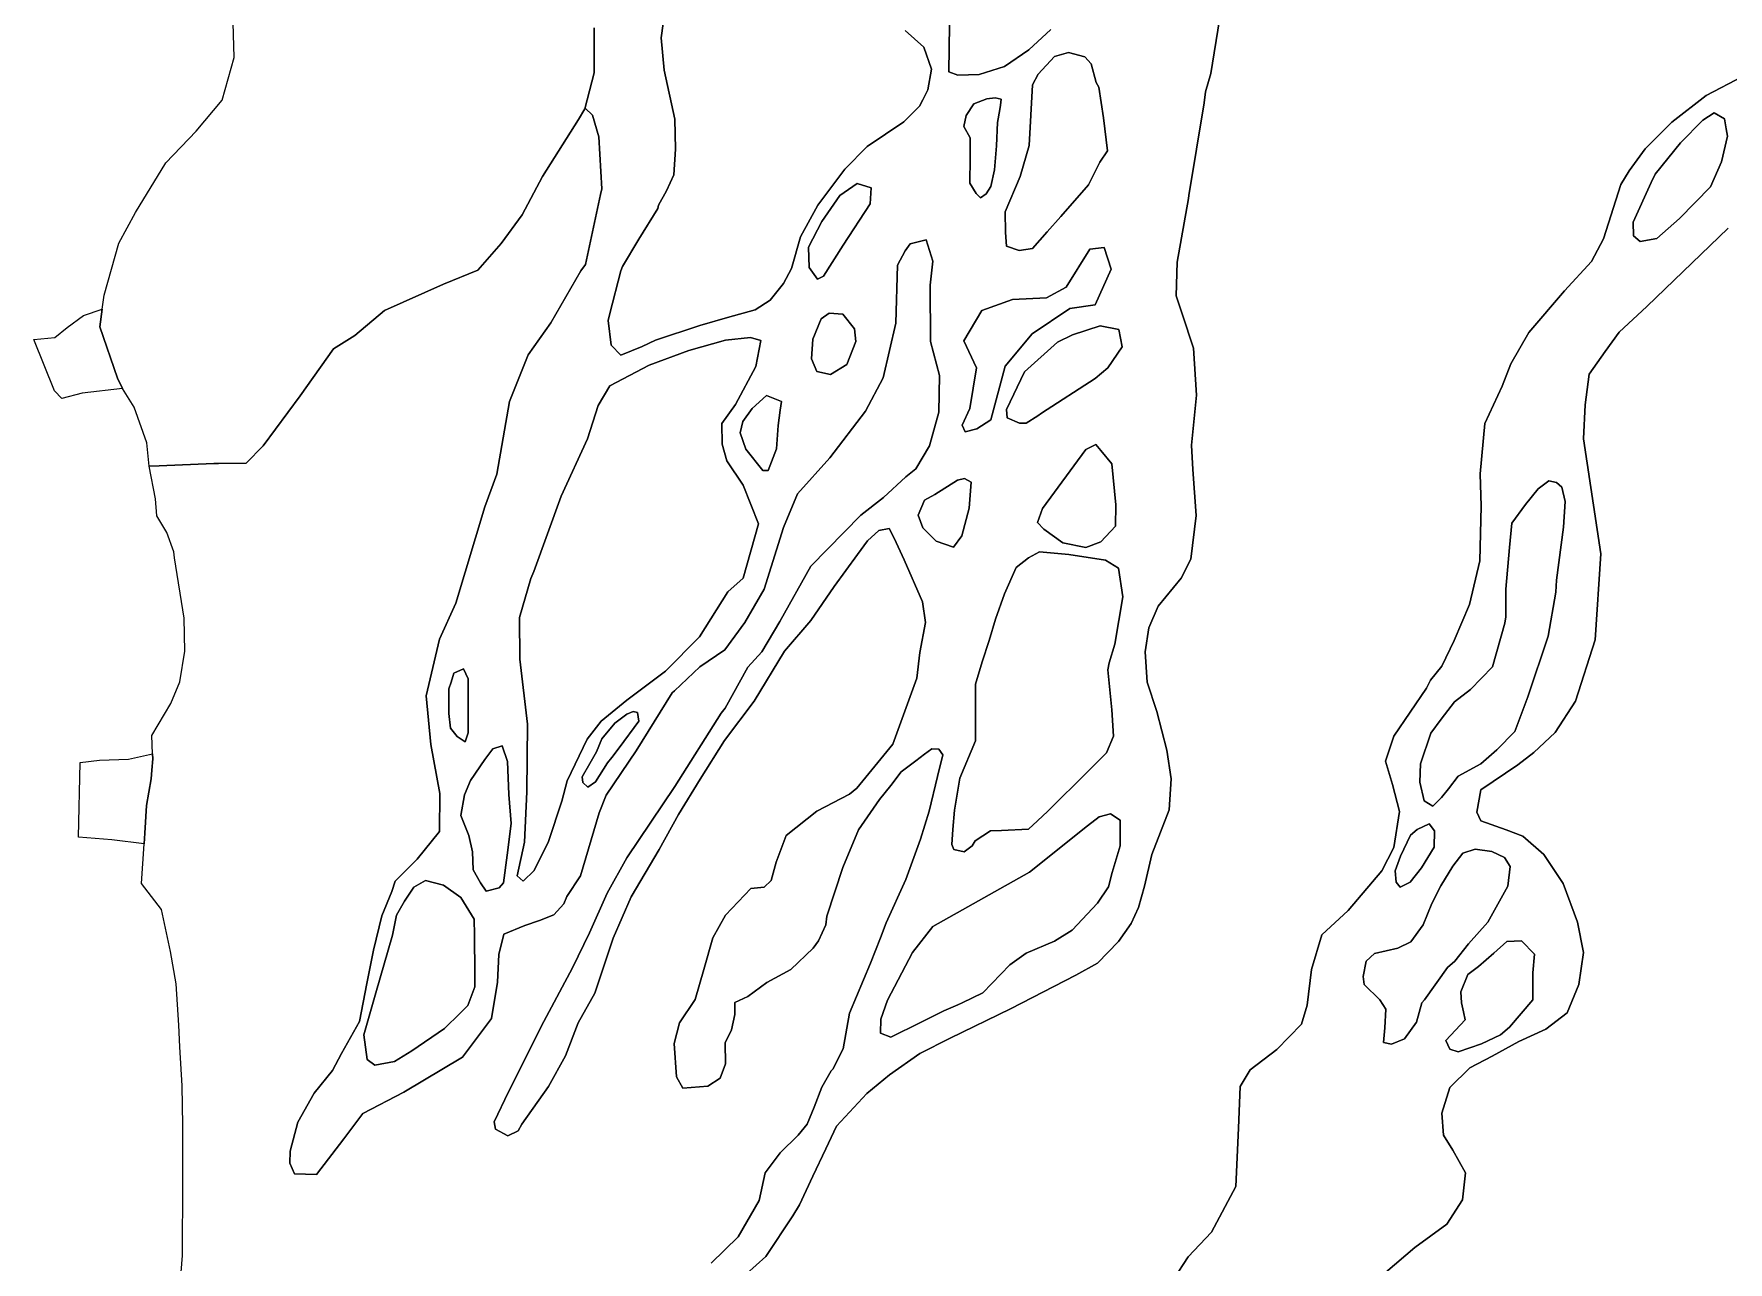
# Model space of a CAD drawing. Header units: inches. Extents: x 288635 to 1232953, y 676945 to 1655780.
# Drawn here: x 478457 to 495826, y 1399576 to 1412172 of the extents above; entities that cross this region are included whole.
import ezdxf

# ---------------------------------------------------------------- set-up
doc = ezdxf.new("R2010")
doc.units = ezdxf.units.IN
doc.header["$MEASUREMENT"] = 0

msp = doc.modelspace()

# ---------------------------------------------------------------- linework, layer by layer
at = {"color": 1}
for points in [[(484199.5347, 1412234.2903), (484199.5384, 1411771.5548), (484104.1335, 1411403.1136), (484041.0592, 1411293.9387), (483669.4042, 1410709.4877), (483463.0288, 1410315.7869), (483247.1284, 1410023.6863), (483009.0029, 1409750.6358), (482656.5772, 1409604.5855), (482050.151, 1409334.71), (481748.5254, 1409077.5344), (481529.0222, 1408943.7451), (481186.5493, 1408461.5832), (480808.7235, 1407947.2322), (480634.0048, 1407769.0477), (480348.1847, 1407766.6542), (480300.7225, 1407766.2568), (479742.4645, 1407743.4424), (479636.759, 1407739.1225), (479614.5128, 1407978.2687), (479485.8479, 1408342.8194), (479365.9232, 1408534.0507), (479313.1534, 1408640.6229), (479132.8129, 1409169.3808), (479157.8692, 1409349.1538), (479177.7247, 1409491.612), (479327.5466, 1410024.5158), (479496.8803, 1410342.0165), (479810.1476, 1410850.0175), (480119.1815, 1411175.9848), (480385.8821, 1411493.4854), (480510.1476, 1411930.2976), (480495.7322, 1412403.1398)], [(485464.2002, 1399187.8773), (485961.9771, 1399633.7763), (486238.2027, 1400049.7021), (486304.8778, 1400164.0023), (486441.4031, 1400459.2779), (486574.7534, 1400738.6785), (486685.436, 1400969.715), (486997.0292, 1401307.0046), (487228.8047, 1401497.505), (487539.9553, 1401716.5804), (487850.8837, 1401872.3732), (488467.7142, 1402175.1808), (489137.648, 1402519.9421), (489360.9593, 1402641.3921), (489576.4351, 1402864.7034), (489705.7206, 1403048.8372), (489780.1577, 1403213.3824), (489841.3612, 1403432.1543), (489917.2787, 1403757.9485), (490094.6701, 1404215.1148), (490117.0835, 1404533.6614), (490070.0706, 1404827.4921), (489968.2093, 1405223.184), (489870.2658, 1405524.8501), (489850.677, 1405834.3517), (489885.9367, 1406081.1695), (489983.8803, 1406304.4808), (490218.9448, 1406590.4759), (490316.8883, 1406786.363), (490371.7367, 1407232.9856), (490339.1844, 1407705.9417), (490324.7238, 1407953.8501), (490375.6545, 1408467.0743), (490344.3125, 1408948.9566), (490228.3866, 1409301.8994), (490168.0141, 1409485.6872), (490175.8496, 1409830.4485), (490294.0119, 1410483.1528), (490295.6971, 1410513.4873), (490454.4474, 1411465.9892), (490469.3632, 1411579.3496), (490521.7863, 1411764.9731), (490611.5214, 1412317.2881)], [(490611.5214, 1412317.2881), (490521.7863, 1411764.9731), (490469.3632, 1411579.3496), (490454.4474, 1411465.9892), (490295.6971, 1410513.4873), (490294.0119, 1410483.1528), (490175.8496, 1409830.4485), (490168.0141, 1409485.6872), (490228.3866, 1409301.8994), (490344.3125, 1408948.9566), (490375.6545, 1408467.0743), (490324.7238, 1407953.8501), (490339.1844, 1407705.9417), (490371.7367, 1407232.9856), (490316.8883, 1406786.363), (490218.9448, 1406590.4759), (489983.8803, 1406304.4808), (489885.9367, 1406081.1695), (489850.677, 1405834.3517), (489870.2658, 1405524.8501), (489968.2093, 1405223.184), (490070.0706, 1404827.4921), (490117.0835, 1404533.6614), (490094.6701, 1404215.1148), (489917.2787, 1403757.9485), (489841.3612, 1403432.1543), (489780.1577, 1403213.3824), (489705.7206, 1403048.8372), (489576.4351, 1402864.7034), (489360.9593, 1402641.3921), (489137.648, 1402519.9421), (488467.7142, 1402175.1808), (487850.8837, 1401872.3732), (487539.9553, 1401716.5804), (487228.8047, 1401497.505), (486997.0292, 1401307.0046), (486685.436, 1400969.715), (486574.7534, 1400738.6785), (486441.4031, 1400459.2779), (486304.8778, 1400164.0023), (486238.2027, 1400049.7021), (485961.9771, 1399633.7763), (485464.2002, 1399187.8773)], [(485400.001, 1399567.1011), (485675.8223, 1399834.7894), (485892.127, 1400208.4524), (485952.4521, 1400491.028), (486108.0274, 1400697.4034), (486292.1778, 1400878.3788), (486384.253, 1400989.504), (486457.2781, 1401164.1293), (486533.4783, 1401370.5047), (486630.3238, 1401537.1163), (486647.7785, 1401554.6551), (486752.5537, 1401764.2055), (486819.2289, 1402129.3313), (487035.1293, 1402643.6823), (487136.7295, 1402900.8578), (487193.8796, 1403056.4331), (487397.08, 1403500.934), (487546.3053, 1403913.6848), (487635.2055, 1404201.5521), (487719.8723, 1404557.1528), (487774.9058, 1404777.2866), (487732.5723, 1404836.5533), (487660.6055, 1404840.7867), (487588.6387, 1404785.7532), (487499.7385, 1404718.0198), (487347.3382, 1404603.7195), (487240.3018, 1404464.3908), (487127.2045, 1404320.0856), (486911.304, 1404011.0517), (486750.437, 1403621.5842), (486585.3164, 1403124.618), (486574.5281, 1403035.6144), (486500.6699, 1402872.2827), (486445.6364, 1402796.0826), (486217.036, 1402575.9488), (485971.5022, 1402444.7152), (485776.7684, 1402300.7816), (485641.3015, 1402237.2815), (485641.3015, 1402114.5146), (485607.4348, 1401957.8809), (485543.9346, 1401826.6473), (485548.168, 1401610.7469), (485493.1345, 1401462.5799), (485366.1343, 1401382.1464), (485107.9004, 1401360.9797), (485044.4003, 1401475.2799), (485019.0003, 1401818.1806), (485074.0337, 1402029.8477), (485234.9007, 1402271.1482), (485323.8009, 1402575.9488), (485416.9344, 1402901.9161), (485548.168, 1403134.7499), (485808.1142, 1403406.6715), (485941.8688, 1403422.6172), (486013.8356, 1403490.3506), (486065.2134, 1403678.8942), (486170.4692, 1403951.7849), (486483.7365, 1404201.5521), (486819.4445, 1404374.2679), (486892.9081, 1404438.5486), (487263.3255, 1404888.3411), (487509.0219, 1405564.0063), (487537.8386, 1405827.1553), (487597.1054, 1406136.1893), (487565.1589, 1406348.8501), (487376.9716, 1406779.6572), (487275.3714, 1406999.791), (487224.5713, 1407101.3912), (487118.7378, 1407080.2245), (487004.4376, 1406974.3909), (486898.604, 1406834.6907), (486661.5369, 1406504.49), (486420.8938, 1406155.5597), (486152.0732, 1405840.843), (485841.3076, 1405328.6553), (485535.468, 1404925.4535), (485285.7008, 1404527.5194), (485065.567, 1404167.6853), (484866.5999, 1403807.8513), (484578.7327, 1403321.017), (484396.699, 1402897.6828), (484206.7409, 1402334.3461), (484037.81, 1402031.2641), (483905.6314, 1401691.1804), (483732.0643, 1401377.9131), (483458.0323, 1400991.0747), (483420.6102, 1400923.9349), (483317.1284, 1400871.1976), (483188.4024, 1400941.4118), (483174.5676, 1401015.0491), (483321.4302, 1401322.8796), (483685.4976, 1402042.5478), (483977.5982, 1402592.8822), (484151.1652, 1402952.7162), (484333.1989, 1403359.1171), (484536.3993, 1403723.1844), (485027.4669, 1404455.5526), (485503.5778, 1405205.4883), (485543.5304, 1405258.7585), (485776.9051, 1405676.1794), (485920.7021, 1405835.622), (486102.7358, 1406144.656), (486422.3348, 1406713.1429), (486932.97, 1407237.887), (487168.3783, 1407418.7309), (487396.4993, 1407629.2295), (487499.7385, 1407710.9924), (487639.4388, 1407948.0596), (487732.7413, 1408292.894), (487741.039, 1408667.7277), (487647.9055, 1409019.095), (487644.5465, 1409595.2326), (487674.1054, 1409841.5565), (487603.1861, 1410061.1096), (487438.5952, 1410019.17), (487387.7951, 1409946.1449), (487310.6503, 1409800.0392), (487292.5449, 1409206.3684), (487162.3697, 1408644.3923), (486981.3943, 1408301.4916), (486616.2686, 1407825.2406), (486285.266, 1407454.0982), (486141.7531, 1407108.8232), (485943.1672, 1406479.038), (485744.8002, 1406134.227), (485539.9414, 1405856.7367), (485283.4158, 1405680.8244), (485025.7424, 1405434.8876), (485000.4032, 1405414.9086), (484631.8896, 1404818.5096), (484324.8101, 1404364.1253), (484252.9893, 1404184.5732), (484060.3885, 1403538.9821), (483921.5629, 1403324.4814), (483888.9381, 1403250.0565), (483787.3379, 1403138.9313), (483640.698, 1403080.375), (483488.8873, 1403027.8061), (483272.9869, 1402938.9059), (483222.1868, 1402729.3555), (483208.495, 1402446.3156), (483148.8259, 1402075.041), (482849.5477, 1401679.5662), (482250.6349, 1401317.536), (481829.4174, 1401099.5189), (481632.567, 1400841.285), (481355.0776, 1400474.1976), (481126.6733, 1400483.3337), (481078.9271, 1400589.509), (481082.9394, 1400712.5526), (481164.1707, 1401010.4008), (481328.8247, 1401308.0109), (481519.3251, 1401540.8447), (481609.2836, 1401715.4701), (481794.4923, 1402043.5541), (481868.5758, 1402435.1382), (481937.3676, 1402773.8055), (482022.0344, 1403128.3479), (482127.868, 1403377.0568), (482159.618, 1403482.8903), (482386.9422, 1403708.028), (482614.7023, 1403990.8913), (482619.9939, 1404382.4754), (482524.7437, 1404885.1848), (482478.3924, 1405383.5485), (482615.4867, 1405965.7483), (482784.0359, 1406335.1043), (483078.3877, 1407322.7743), (483203.0857, 1407656.643), (483332.2762, 1408401.9731), (483524.8707, 1408880.4011), (483757.7045, 1409208.4851), (484063.7178, 1409742.3841), (484112.5927, 1409806.3869), (484265.1753, 1410523.5254), (484277.9576, 1410583.602), (484277.9493, 1410583.6427), (484248.5173, 1411118.1826), (484185.0172, 1411340.4331), (484108.5507, 1411411.3212), (484104.1335, 1411403.1136), (484199.5384, 1411771.5548), (484199.5347, 1412234.2903)], [(487390.5117, 1412208.0907), (487578.5816, 1412034.4452), (487657.2122, 1411811.2149), (487622.2871, 1411598.4895), (487570.0234, 1411495.8977), (487536.562, 1411430.2141), (487374.6366, 1411271.4638), (486997.9424, 1411018.7321), (486771.3854, 1410785.6879), (486491.9849, 1410417.3871), (486314.1845, 1410090.3615), (486222.4708, 1409765.1941), (486142.7342, 1409610.9355), (486006.2089, 1409442.6602), (485850.6336, 1409341.06), (485568.058, 1409264.8598), (485285.4825, 1409182.3097), (484828.0497, 1409030.4032), (484691.7563, 1408966.4092), (484691.7563, 1408966.4092), (484472.6808, 1408877.509), (484374.2556, 1408979.1092), (484342.5056, 1409233.1098), (484361.3564, 1409305.0241), (484475.5598, 1409740.7004), (484491.7309, 1409785.5609), (484656.8312, 1410068.1364), (484852.8475, 1410382.5416), (484861.243, 1410414.7244), (484942.5818, 1410563.4374), (485015.6069, 1410728.5377), (485034.657, 1410988.8883), (485028.307, 1411296.8639), (484918.7432, 1411800.3887), (484888.6067, 1412131.8906), (484907.6567, 1412277.9408)], [(484907.6567, 1412277.9408), (484888.6067, 1412131.8906), (484918.7432, 1411800.3887), (485028.307, 1411296.8639), (485034.657, 1410988.8883), (485015.6069, 1410728.5377), (484942.5818, 1410563.4374), (484861.243, 1410414.7244), (484852.8475, 1410382.5416), (484656.8312, 1410068.1364), (484491.7309, 1409785.5609), (484475.5598, 1409740.7004), (484361.3564, 1409305.0241), (484342.5056, 1409233.1098), (484374.2556, 1408979.1092), (484472.6808, 1408877.509), (484691.7563, 1408966.4092), (484828.0497, 1409030.4032), (485285.4825, 1409182.3097), (485568.058, 1409264.8598), (485850.6336, 1409341.06), (486006.2089, 1409442.6602), (486142.7342, 1409610.9355), (486222.4708, 1409765.1941), (486314.1845, 1410090.3615), (486491.9849, 1410417.3871), (486491.9849, 1410417.3871), (486771.3854, 1410785.6879), (486997.9424, 1411018.7321), (487374.6366, 1411271.4638), (487536.562, 1411430.2141), (487570.0234, 1411495.8977), (487622.2871, 1411598.4895), (487657.2122, 1411811.2149), (487578.5816, 1412034.4452), (487390.5117, 1412208.0907)], [(488881.8833, 1412218.7489), (488656.2809, 1412008.5945), (488406.5137, 1411839.2608), (488148.2799, 1411754.594), (488148.2799, 1411754.594), (487928.1461, 1411750.3606), (487835.0126, 1411784.2274), (487843.4792, 1412266.8283)], [(487843.4792, 1412266.8283), (487835.0126, 1411784.2274), (487928.1461, 1411750.3606), (488148.2799, 1411754.594), (488406.5137, 1411839.2608), (488656.2809, 1412008.5945), (488881.8833, 1412218.7489)], [(495980.1805, 1411737.9588), (495599.1797, 1411538.9917), (495247.8124, 1411268.0579), (494976.8785, 1410992.8907), (494811.7782, 1410768.5235), (494726.636, 1410628.5977), (494549.311, 1410070.0221), (494426.5441, 1409837.1883), (494146.7319, 1409536.4138), (493783.0761, 1409109.0536), (493596.8091, 1408787.3196), (493508.1681, 1408560.7926), (493330.1085, 1408177.7184), (493283.5418, 1407661.2507), (493294.1491, 1407330.5162), (493279.3084, 1406768.0155), (493173.4749, 1406319.2813), (493016.8412, 1405950.9806), (492889.841, 1405688.5134), (492775.5408, 1405544.5798), (492732.6664, 1405462.4039), (492398.7733, 1404968.8453), (492314.1065, 1404714.8448), (492386.0733, 1404473.5443), (492455.8913, 1404196.2711), (492398.7733, 1403830.0763), (492276.0064, 1403588.7758), (491928.8724, 1403182.375), (491662.1719, 1402932.6079), (491556.3383, 1402577.0072), (491509.7716, 1402212.9398), (491451.9552, 1402017.9021), (491200.7376, 1401755.7388), (490925.5704, 1401548.3051), (490823.9702, 1401378.9714), (490807.0368, 1400951.4039), (490777.2664, 1400351.0238), (490528.1977, 1399884.0201), (490290.5691, 1399630.6013), (490142.4022, 1399406.2341)], [(490142.4022, 1399406.2341), (490290.5691, 1399630.6013), (490528.1977, 1399884.0201), (490777.2664, 1400351.0238), (490807.0368, 1400951.4039), (490823.9702, 1401378.9714), (490925.5704, 1401548.3051), (491200.7376, 1401755.7388), (491451.9552, 1402017.9021), (491509.7716, 1402212.9398), (491556.3383, 1402577.0072), (491662.1719, 1402932.6079), (491928.8724, 1403182.375), (492276.0064, 1403588.7758), (492398.7733, 1403830.0763), (492455.8913, 1404196.2711), (492386.0733, 1404473.5443), (492314.1065, 1404714.8448), (492398.7733, 1404968.8453), (492732.6664, 1405462.4039), (492775.5408, 1405544.5798), (492889.841, 1405688.5134), (493016.8412, 1405950.9806), (493173.4749, 1406319.2813), (493279.3084, 1406768.0155), (493294.1491, 1407330.5162), (493283.5418, 1407661.2507), (493330.1085, 1408177.7184), (493508.1681, 1408560.7926), (493596.8091, 1408787.3196), (493783.0761, 1409109.0536), (494146.7319, 1409536.4138), (494426.5441, 1409837.1883), (494549.311, 1410070.0221), (494726.636, 1410628.5977), (494811.7782, 1410768.5235), (494976.8785, 1410992.8907), (495247.8124, 1411268.0579), (495599.1797, 1411538.9917), (495980.1805, 1411737.9588)], [(479941.3812, 1399174.4608), (479979.4812, 1399644.3617), (479983.7146, 1400402.1299), (479983.7146, 1400982.0977), (479975.2479, 1401384.2652), (479953.513, 1401783.6447), (479941.3812, 1402006.5664), (479915.9811, 1402429.9006), (479856.7143, 1402760.1013), (479763.5808, 1403191.9022), (479560.6212, 1403459.8114), (479586.2794, 1403865.2398), (479593.2122, 1403974.7849), (479611.1805, 1404258.7043), (479657.7473, 1404533.8715), (479665.0379, 1404621.3592), (479674.6806, 1404737.0719), (479673.0585, 1404787.5478), (479666.9263, 1404978.3698), (479860.9477, 1405304.3397), (479954.0812, 1405528.7068), (480004.8813, 1405841.9741), (479996.4146, 1406180.6415), (479897.9721, 1406798.6782), (479891.1467, 1406861.38), (479818.1215, 1407058.2304), (479716.5213, 1407229.6807), (479703.8213, 1407404.3061), (479636.759, 1407739.1225), (479742.4645, 1407743.4424), (480300.7225, 1407766.2568), (480348.1847, 1407766.6542), (480634.0048, 1407769.0477), (480808.7235, 1407947.2322), (481186.5493, 1408461.5832), (481529.0222, 1408943.7451), (481748.5254, 1409077.5344), (482050.151, 1409334.71), (482656.5772, 1409604.5855), (483009.0029, 1409750.6358), (483247.1284, 1410023.6863), (483463.0288, 1410315.7869), (483669.4042, 1410709.4877), (484041.0592, 1411293.9387), (484104.1335, 1411403.1136), (484108.5507, 1411411.3212), (484185.0172, 1411340.4331), (484248.5173, 1411118.1826), (484277.9493, 1410583.6427), (484277.9576, 1410583.602), (484265.1753, 1410523.5254), (484112.5927, 1409806.3869), (484063.7178, 1409742.3841), (483757.7045, 1409208.4851), (483524.8707, 1408880.4011), (483332.2762, 1408401.9731), (483203.0857, 1407656.643), (483078.3877, 1407322.7743), (482784.0359, 1406335.1043), (482615.4867, 1405965.7483), (482478.3924, 1405383.5485), (482524.7437, 1404885.1848), (482619.9939, 1404382.4754), (482614.7023, 1403990.8913), (482386.9422, 1403708.028), (482159.618, 1403482.8903), (482127.868, 1403377.0568), (482022.0344, 1403128.3479), (481937.3676, 1402773.8055), (481868.5758, 1402435.1382), (481794.4923, 1402043.5541), (481609.2836, 1401715.4701), (481519.3251, 1401540.8447), (481328.8247, 1401308.0109), (481164.1707, 1401010.4008), (481082.9394, 1400712.5526), (481078.9271, 1400589.509), (481126.6733, 1400483.3337), (481355.0776, 1400474.1976), (481632.567, 1400841.285), (481829.4174, 1401099.5189), (482250.6349, 1401317.536), (482849.5477, 1401679.5662), (483148.8259, 1402075.041), (483208.495, 1402446.3156), (483222.1868, 1402729.3555), (483272.9869, 1402938.9059), (483488.8873, 1403027.8061), (483640.698, 1403080.375), (483787.3379, 1403138.9313), (483888.9381, 1403250.0565), (483921.5629, 1403324.4814), (484060.3885, 1403538.9821), (484252.9893, 1404184.5732), (484324.8101, 1404364.1253), (484631.8896, 1404818.5096), (485000.4032, 1405414.9086), (485025.7424, 1405434.8876), (485283.4158, 1405680.8244), (485539.9414, 1405856.7367), (485744.8002, 1406134.227), (485943.1672, 1406479.038), (486141.7531, 1407108.8232), (486285.266, 1407454.0982), (486616.2686, 1407825.2406), (486981.3943, 1408301.4916), (487162.3697, 1408644.3923), (487292.5449, 1409206.3684), (487310.6503, 1409800.0392), (487387.7951, 1409946.1449), (487438.5952, 1410019.17), (487603.1861, 1410061.1096), (487674.1054, 1409841.5565), (487644.5465, 1409595.2326), (487647.9055, 1409019.095), (487741.039, 1408667.7277), (487732.7413, 1408292.894), (487639.4388, 1407948.0596), (487499.7385, 1407710.9924), (487396.4993, 1407629.2295), (487168.3783, 1407418.7309), (486932.97, 1407237.887), (486422.3348, 1406713.1429), (486102.7358, 1406144.656), (485920.7021, 1405835.622), (485776.9051, 1405676.1794), (485543.5304, 1405258.7585), (485503.5778, 1405205.4883), (485027.4669, 1404455.5526), (484536.3993, 1403723.1844), (484333.1989, 1403359.1171), (484151.1652, 1402952.7162), (483977.5982, 1402592.8822), (483685.4976, 1402042.5478), (483321.4302, 1401322.8796), (483174.5676, 1401015.0491), (483188.4024, 1400941.4118), (483317.1284, 1400871.1976), (483420.6102, 1400923.9349), (483458.0323, 1400991.0747), (483732.0643, 1401377.9131), (483905.6314, 1401691.1804), (484037.81, 1402031.2641), (484206.7409, 1402334.3461), (484396.699, 1402897.6828), (484578.7327, 1403321.017), (484866.5999, 1403807.8513), (485065.567, 1404167.6853), (485285.7008, 1404527.5194), (485535.468, 1404925.4535), (485841.3076, 1405328.6553), (486152.0732, 1405840.843), (486420.8938, 1406155.5597), (486661.5369, 1406504.49), (486898.604, 1406834.6907), (487004.4376, 1406974.3909), (487118.7378, 1407080.2245), (487224.5713, 1407101.3912), (487275.3714, 1406999.791), (487376.9716, 1406779.6572), (487565.1589, 1406348.8501), (487597.1054, 1406136.1893), (487537.8386, 1405827.1553), (487509.0219, 1405564.0063), (487263.3255, 1404888.3411), (486892.9081, 1404438.5486), (486819.4445, 1404374.2679), (486483.7365, 1404201.5521), (486170.4692, 1403951.7849), (486065.2134, 1403678.8942), (486013.8356, 1403490.3506), (485941.8688, 1403422.6172), (485808.1142, 1403406.6715), (485548.168, 1403134.7499), (485416.9344, 1402901.9161), (485323.8009, 1402575.9488), (485234.9007, 1402271.1482), (485074.0337, 1402029.8477), (485019.0003, 1401818.1806), (485044.4003, 1401475.2799), (485107.9004, 1401360.9797), (485366.1343, 1401382.1464), (485493.1345, 1401462.5799), (485548.168, 1401610.7469), (485543.9346, 1401826.6473), (485607.4348, 1401957.8809), (485641.3015, 1402114.5146), (485641.3015, 1402237.2815), (485776.7684, 1402300.7816), (485971.5022, 1402444.7152), (486217.036, 1402575.9488), (486445.6364, 1402796.0826), (486500.6699, 1402872.2827), (486574.5281, 1403035.6144), (486585.3164, 1403124.618), (486750.437, 1403621.5842), (486911.304, 1404011.0517), (487127.2045, 1404320.0856), (487240.3018, 1404464.3908), (487347.3382, 1404603.7195), (487499.7385, 1404718.0198), (487588.6387, 1404785.7532), (487660.6055, 1404840.7867), (487732.5723, 1404836.5533), (487774.9058, 1404777.2866), (487719.8723, 1404557.1528), (487635.2055, 1404201.5521), (487546.3053, 1403913.6848), (487397.08, 1403500.934), (487193.8796, 1403056.4331), (487136.7295, 1402900.8578), (487035.1293, 1402643.6823), (486819.2289, 1402129.3313), (486752.5537, 1401764.2055), (486647.7785, 1401554.6551), (486630.3238, 1401537.1163), (486533.4783, 1401370.5047), (486457.2781, 1401164.1293), (486384.253, 1400989.504), (486292.1778, 1400878.3788), (486108.0274, 1400697.4034), (485952.4521, 1400491.028), (485892.127, 1400208.4524), (485675.8223, 1399834.7894), (485400.001, 1399567.1011)], [(492314.1065, 1399469.7343), (492614.7153, 1399727.8229), (492940.6411, 1399965.0353), (493101.8303, 1400213.7684), (493134.6279, 1400492.5477), (493004.1412, 1400722.8034), (492906.7744, 1400879.4371), (492889.841, 1401103.8042), (492974.5078, 1401366.2714), (493177.7082, 1401569.4718), (493406.3087, 1401688.0054), (493681.4759, 1401840.4057), (493957.1881, 1401964.6903), (494176.7769, 1402132.5063), (494295.3105, 1402424.6068), (494341.8772, 1402750.5742), (494282.6104, 1403063.8415), (494134.4435, 1403457.5422), (493935.4764, 1403758.1095), (493719.576, 1403944.3766), (493550.2423, 1404007.8767), (493292.0085, 1404101.0102), (493250.2171, 1404189.4272), (493292.0085, 1404418.5108), (493668.7759, 1404676.7447), (493833.8762, 1404803.7449), (494054.01, 1405006.9453), (494259.5648, 1405328.1666), (494463.846, 1405959.581), (494520.0949, 1406840.0658), (494341.8772, 1408021.0847), (494358.8106, 1408368.2187), (494401.144, 1408681.486), (494566.2443, 1408914.3198), (494710.178, 1409113.2869), (494991.029, 1409377.0377), (495827.114, 1410181.3726)], [(495827.114, 1410181.3726), (494991.029, 1409377.0377), (494710.178, 1409113.2869), (494566.2443, 1408914.3198), (494401.144, 1408681.486), (494358.8106, 1408368.2187), (494341.8772, 1408021.0847), (494520.0949, 1406840.0658), (494463.846, 1405959.581), (494259.5648, 1405328.1666), (494054.01, 1405006.9453), (493833.8762, 1404803.7449), (493668.7759, 1404676.7447), (493292.0085, 1404418.5108), (493250.2171, 1404189.4272), (493292.0085, 1404101.0102), (493550.2423, 1404007.8767), (493719.576, 1403944.3766), (493935.4764, 1403758.1095), (494134.4435, 1403457.5422), (494282.6104, 1403063.8415), (494341.8772, 1402750.5742), (494295.3105, 1402424.6068), (494176.7769, 1402132.5063), (493957.1881, 1401964.6903), (493681.4759, 1401840.4057), (493406.3087, 1401688.0054), (493177.7082, 1401569.4718), (492974.5078, 1401366.2714), (492889.841, 1401103.8042), (492906.7744, 1400879.4371), (493004.1412, 1400722.8034), (493134.6279, 1400492.5477), (493101.8303, 1400213.7684), (492940.6411, 1399965.0353), (492614.7153, 1399727.8229), (492314.1065, 1399469.7343)]]:
    msp.add_lwpolyline(points, dxfattribs=at)
for points in [[(488694.9432, 1409971.4872), (488557.8222, 1409951.8985), (488428.5367, 1409994.9936), (488416.7835, 1410136.0324), (488412.8658, 1410347.5904), (488566.8362, 1410710.9437), (488659.6835, 1411029.2775), (488692.6243, 1411651.4916), (488753.6947, 1411760.2295), (488918.2545, 1411942.1114), (489063.2109, 1411981.2888), (489231.6738, 1411938.1936), (489294.3577, 1411863.7565), (489346.9265, 1411674.3628), (489372.7125, 1411624.7743), (489423.6432, 1411311.3549), (489462.3115, 1410972.4371), (489384.4658, 1410856.8969), (489266.9335, 1410625.7501), (488984.8561, 1410300.5775), (488844.4421, 1410141.1886), (488694.9432, 1409971.4872)], [(488753.6947, 1411760.2295), (488692.6243, 1411651.4916), (488659.6835, 1411029.2775), (488566.8362, 1410710.9437), (488412.8658, 1410347.5904), (488416.7835, 1410136.0324), (488428.5367, 1409994.9936), (488557.8222, 1409951.8985), (488694.9432, 1409971.4872), (488844.4421, 1410141.1886), (488984.8561, 1410300.5775), (489266.9335, 1410625.7501), (489384.4658, 1410856.8969), (489462.3115, 1410972.4371), (489423.6432, 1411311.3549), (489372.7125, 1411624.7743), (489346.9265, 1411674.3628), (489294.3577, 1411863.7565), (489231.6738, 1411938.1936), (489063.2109, 1411981.2888), (488918.2545, 1411942.1114), (488753.6947, 1411760.2295)], [(488220.8964, 1410531.7243), (488162.1303, 1410492.5469), (488115.1174, 1410535.642), (488051.6409, 1410641.7178), (488056.3513, 1410899.992), (488056.3513, 1411107.6323), (487989.7496, 1411221.2469), (488013.2561, 1411334.8614), (488091.6109, 1411456.3114), (488224.8142, 1411507.242), (488311.0045, 1411515.0775), (488373.6884, 1411503.3243), (488364.5845, 1411441.2393), (488358.1112, 1411397.0933), (488334.5109, 1411264.342), (488326.6754, 1411025.3598), (488303.169, 1410778.542), (488267.9093, 1410606.1614), (488220.8964, 1410531.7243)], [(488051.6409, 1410641.7178), (488115.1174, 1410535.642), (488162.1303, 1410492.5469), (488220.8964, 1410531.7243), (488267.9093, 1410606.1614), (488303.169, 1410778.542), (488326.6754, 1411025.3598), (488334.5109, 1411264.342), (488358.1112, 1411397.0933), (488364.5845, 1411441.2393), (488373.6884, 1411503.3243), (488311.0045, 1411515.0775), (488224.8142, 1411507.242), (488091.6109, 1411456.3114), (488013.2561, 1411334.8614), (487989.7496, 1411221.2469), (488056.3513, 1411107.6323), (488056.3513, 1410899.992), (488051.6409, 1410641.7178)], [(495094.1347, 1410072.5241), (494924.801, 1410042.8907), (494857.0675, 1410102.1575), (494852.8342, 1410241.8578), (495038.4257, 1410647.5766), (495076.7098, 1410733.3248), (495337.7296, 1411054.5799), (495568.269, 1411287.4932), (495682.5692, 1411363.6934), (495788.4027, 1411300.1933), (495805.0739, 1411200.1665), (495818.0361, 1411122.3929), (495758.7693, 1410859.9257), (495644.8854, 1410602.9508), (495328.7479, 1410279.419), (495094.1347, 1410072.5241)], [(494857.0675, 1410102.1575), (494924.801, 1410042.8907), (495094.1347, 1410072.5241), (495328.7479, 1410279.419), (495644.8854, 1410602.9508), (495758.7693, 1410859.9257), (495818.0361, 1411122.3929), (495805.0739, 1411200.1665), (495788.4027, 1411300.1933), (495682.5692, 1411363.6934), (495568.269, 1411287.4932), (495337.7296, 1411054.5799), (495076.7098, 1410733.3248), (495038.4257, 1410647.5766), (494852.8342, 1410241.8578), (494857.0675, 1410102.1575)], [(486552.31, 1409687.1357), (486488.8099, 1409655.3856), (486406.2597, 1409776.0358), (486396.7347, 1409985.5863), (486533.26, 1410249.1118), (486717.4103, 1410515.8123), (486898.3857, 1410639.6376), (487041.261, 1410592.0125), (487028.561, 1410430.0871), (486754.8194, 1410005.3647), (486552.31, 1409687.1357)], [(487028.561, 1410430.0871), (487041.261, 1410592.0125), (486898.3857, 1410639.6376), (486717.4103, 1410515.8123), (486533.26, 1410249.1118), (486396.7347, 1409985.5863), (486406.2597, 1409776.0358), (486488.8099, 1409655.3856), (486552.31, 1409687.1357), (486754.8194, 1410005.3647), (487028.561, 1410430.0871)], [(488122.0398, 1408121.6266), (488003.5062, 1408091.9932), (487973.8728, 1408159.7267), (488050.4674, 1408331.1113), (488119.7873, 1408747.0307), (487990.8027, 1409023.4263), (488175.0664, 1409336.6747), (488488.3148, 1409447.233), (488838.416, 1409465.6594), (489041.1061, 1409576.2176), (489280.649, 1409963.1715), (489428.06, 1409981.5979), (489501.7655, 1409760.4814), (489335.9281, 1409391.9538), (489077.9589, 1409355.1011), (488691.005, 1409097.1318), (488414.6093, 1408765.4571), (488267.1983, 1408212.6658), (488122.0398, 1408121.6266)], [(489280.649, 1409963.1715), (489041.1061, 1409576.2176), (488838.416, 1409465.6594), (488488.3148, 1409447.233), (488175.0664, 1409336.6747), (487990.8027, 1409023.4263), (488119.7873, 1408747.0307), (488050.4674, 1408331.1113), (487973.8728, 1408159.7267), (488003.5062, 1408091.9932), (488122.0398, 1408121.6266), (488267.1983, 1408212.6658), (488414.6093, 1408765.4571), (488691.005, 1409097.1318), (489077.9589, 1409355.1011), (489335.9281, 1409391.9538), (489501.7655, 1409760.4814), (489428.06, 1409981.5979), (489280.649, 1409963.1715)], [(478950.7792, 1408487.8127), (478743.3454, 1408432.7793), (478667.0129, 1408513.2523), (478456.5455, 1409039.4208), (478671.3786, 1409059.3139), (478798.3789, 1409160.9141), (478964.3847, 1409285.2976), (479157.8692, 1409349.1538), (479132.8129, 1409169.3808), (479313.1534, 1408640.6229), (479365.9232, 1408534.0507), (478950.7792, 1408487.8127)], [(486789.8313, 1408783.322), (486623.7669, 1408678.5737), (486483.2509, 1408709.2318), (486427.0445, 1408839.5285), (486442.3735, 1409041.3606), (486526.6831, 1409250.8572), (486608.4379, 1409307.0636), (486751.5087, 1409299.3991), (486869.0312, 1409148.6637), (486881.8054, 1409018.367), (486789.8313, 1408783.322)], [(486526.6831, 1409250.8572), (486442.3735, 1409041.3606), (486427.0445, 1408839.5285), (486483.2509, 1408709.2318), (486623.7669, 1408678.5737), (486789.8313, 1408783.322), (486881.8054, 1409018.367), (486869.0312, 1409148.6637), (486751.5087, 1409299.3991), (486608.4379, 1409307.0636), (486526.6831, 1409250.8572)], [(488630.0408, 1408180.8934), (488562.5288, 1408179.3931), (488434.286, 1408236.2102), (488426.8404, 1408320.5936), (488613.1074, 1408705.8277), (488952.3321, 1409009.5137), (489103.0391, 1409084.8672), (489387.809, 1409179.962), (489578.3094, 1409141.8619), (489612.1761, 1408964.0616), (489468.2425, 1408748.1612), (489335.5104, 1408637.3882), (488787.5287, 1408281.8777), (488748.1161, 1408256.6056), (488630.0408, 1408180.8934)], [(488434.286, 1408236.2102), (488562.5288, 1408179.3931), (488630.0408, 1408180.8934), (488748.1161, 1408256.6056), (488787.5287, 1408281.8777), (489335.5104, 1408637.3882), (489468.2425, 1408748.1612), (489612.1761, 1408964.0616), (489578.3094, 1409141.8619), (489387.809, 1409179.962), (489103.0391, 1409084.8672), (488952.3321, 1409009.5137), (488613.1074, 1408705.8277), (488426.8404, 1408320.5936), (488434.286, 1408236.2102)], [(483583.8974, 1403591.9508), (483473.8305, 1403481.884), (483410.3304, 1403536.9174), (483486.5305, 1403884.0514), (483509.2481, 1404400.2134), (483516.0281, 1405091.7676), (483439.7985, 1405758.4348), (483435.7304, 1406186.9894), (483550.6535, 1406587.1729), (483583.5314, 1406657.6256), (483863.2979, 1407431.5919), (484132.8788, 1408020.4613), (484242.2458, 1408360.7143), (484362.8323, 1408561.8941), (484764.9997, 1408773.5612), (485171.4006, 1408925.9615), (485548.168, 1409031.7951), (485802.1685, 1409057.1951), (485908.002, 1409027.5617), (485857.2019, 1408760.8612), (485649.7682, 1408371.3937), (485510.0679, 1408176.66), (485514.3012, 1407964.9929), (485559.3045, 1407794.6169), (485727.07, 1407542.9687), (485885.8203, 1407146.0929), (485727.07, 1406590.4668), (485571.1542, 1406448.7251), (485281.4674, 1405988.0223), (484933.3184, 1405637.9649), (484536.3993, 1405340.321), (484273.8005, 1405124.5229), (484129.0528, 1404938.4187), (483922.5647, 1404510.586), (483867.5313, 1404303.1523), (483732.0643, 1403888.2848), (483583.8974, 1403591.9508)], [(485908.002, 1409027.5617), (485802.1685, 1409057.1951), (485548.168, 1409031.7951), (485171.4006, 1408925.9615), (484764.9997, 1408773.5612), (484362.8323, 1408561.8941), (484242.2458, 1408360.7143), (484132.8788, 1408020.4613), (483863.2979, 1407431.5919), (483583.5314, 1406657.6256), (483550.6535, 1406587.1729), (483435.7304, 1406186.9894), (483439.7985, 1405758.4348), (483516.0281, 1405091.7676), (483509.2481, 1404400.2134), (483486.5305, 1403884.0514), (483410.3304, 1403536.9174), (483473.8305, 1403481.884), (483583.8974, 1403591.9508), (483732.0643, 1403888.2848), (483867.5313, 1404303.1523), (483922.5647, 1404510.586), (484129.0528, 1404938.4187), (484273.8005, 1405124.5229), (484536.3993, 1405340.321), (484933.3184, 1405637.9649), (485281.4674, 1405988.0223), (485571.1542, 1406448.7251), (485727.07, 1406590.4668), (485885.8203, 1407146.0929), (485727.07, 1407542.9687), (485559.3045, 1407794.6169), (485514.3012, 1407964.9929), (485510.0679, 1408176.66), (485649.7682, 1408371.3937), (485857.2019, 1408760.8612), (485908.002, 1409027.5617)], [(485984.1248, 1407696.2188), (485931.2392, 1407694.3238), (485754.3909, 1407914.0443), (485696.3349, 1408079.2932), (485725.9683, 1408197.8267), (485819.1019, 1408329.0603), (485967.2688, 1408464.5273), (486119.6691, 1408401.0271), (486107.5626, 1408311.8483), (486085.8024, 1408155.4933), (486068.869, 1407918.4262), (485984.1248, 1407696.2188)], [(485754.3909, 1407914.0443), (485931.2392, 1407694.3238), (485984.1248, 1407696.2188), (486068.869, 1407918.4262), (486085.8024, 1408155.4933), (486107.5626, 1408311.8483), (486119.6691, 1408401.0271), (485967.2688, 1408464.5273), (485819.1019, 1408329.0603), (485725.9683, 1408197.8267), (485696.3349, 1408079.2932), (485754.3909, 1407914.0443)], [(489396.2757, 1406961.6909), (489239.642, 1406906.6575), (489006.8082, 1406953.2242), (488812.0745, 1407092.9245), (488744.341, 1407160.658), (488795.8936, 1407304.1037), (489242.4376, 1407910.1277), (489345.0815, 1407961.6374), (489395.7893, 1407898.7971), (489506.3426, 1407761.7925), (489549.9576, 1407343.7913), (489544.4426, 1407122.5579), (489396.2757, 1406961.6909)], [(489242.4376, 1407910.1277), (488795.8936, 1407304.1037), (488744.341, 1407160.658), (488812.0745, 1407092.9245), (489006.8082, 1406953.2242), (489239.642, 1406906.6575), (489396.2757, 1406961.6909), (489544.4426, 1407122.5579), (489549.9576, 1407343.7913), (489506.3426, 1407761.7925), (489395.7893, 1407898.7971), (489345.0815, 1407961.6374), (489242.4376, 1407910.1277)], [(487969.6395, 1407025.191), (487883.0792, 1406907.2279), (487707.1723, 1406970.1576), (487571.7054, 1407105.6245), (487520.9053, 1407236.8581), (487588.6387, 1407389.2584), (487694.4723, 1407448.5252), (487924.4351, 1407594.7918), (487996.5736, 1407613.4508), (488067.0063, 1407575.5255), (488045.8396, 1407308.8249), (487969.6395, 1407025.191)], [(488067.0063, 1407575.5255), (487996.5736, 1407613.4508), (487924.4351, 1407594.7918), (487694.4723, 1407448.5252), (487588.6387, 1407389.2584), (487520.9053, 1407236.8581), (487571.7054, 1407105.6245), (487707.1723, 1406970.1576), (487883.0792, 1406907.2279), (487969.6395, 1407025.191), (488045.8396, 1407308.8249), (488067.0063, 1407575.5255)], [(492888.5636, 1404340.5793), (492799.6634, 1404251.6792), (492710.7632, 1404306.7126), (492664.1965, 1404497.213), (492672.3964, 1404685.463), (492777.6617, 1405001.259), (492884.3303, 1405144.9143), (493019.7972, 1405322.7146), (493184.8975, 1405449.7149), (493296.0565, 1405565.0685), (493409.2646, 1405682.5487), (493536.1068, 1406127.6769), (493545.5231, 1406193.591), (493545.5231, 1406478.417), (493582.8317, 1406905.9845), (493608.2317, 1407155.7516), (493747.932, 1407346.252), (493879.1656, 1407507.119), (493989.2325, 1407587.5525), (494065.4326, 1407570.6191), (494120.4661, 1407524.0524), (494154.3328, 1407375.8854), (494137.3994, 1407113.4182), (494065.4326, 1406571.5505), (494059.8358, 1406446.0991), (493982.0865, 1405995.1531), (493773.332, 1405373.5147), (493637.8651, 1405017.914), (493455.8314, 1404831.647), (493291.3989, 1404686.3983), (493057.8973, 1404560.7131), (492957.5153, 1404430.2165), (492888.5636, 1404340.5793)], [(492710.7632, 1404306.7126), (492799.6634, 1404251.6792), (492888.5636, 1404340.5793), (492957.5153, 1404430.2165), (493057.8973, 1404560.7131), (493291.3989, 1404686.3983), (493455.8314, 1404831.647), (493637.8651, 1405017.914), (493773.332, 1405373.5147), (493982.0865, 1405995.1531), (494059.8358, 1406446.0991), (494065.4326, 1406571.5505), (494137.3994, 1407113.4182), (494154.3328, 1407375.8854), (494120.4661, 1407524.0524), (494065.4326, 1407570.6191), (493989.2325, 1407587.5525), (493879.1656, 1407507.119), (493747.932, 1407346.252), (493608.2317, 1407155.7516), (493582.8317, 1406905.9845), (493545.5231, 1406478.417), (493545.5231, 1406193.591), (493536.1068, 1406127.6769), (493409.2646, 1405682.5487), (493296.0565, 1405565.0685), (493184.8975, 1405449.7149), (493019.7972, 1405322.7146), (492884.3303, 1405144.9143), (492777.6617, 1405001.259), (492672.3964, 1404685.463), (492664.1965, 1404497.213), (492710.7632, 1404306.7126)], [(488077.3407, 1403847.1612), (487992.6484, 1403783.8938), (487889.31, 1403807.848), (487865.7608, 1403858.6638), (487877.5643, 1404012.11), (487894.4977, 1404211.0771), (487950.7915, 1404541.0078), (488108.3247, 1404923.5884), (488108.3247, 1405502.2463), (488178.1316, 1405730.8468), (488250.0984, 1405950.9806), (488313.5985, 1406171.1143), (488406.732, 1406429.3482), (488525.2656, 1406700.2821), (488652.2659, 1406797.6489), (488766.5661, 1406861.1491), (489067.1333, 1406831.5157), (489443.9008, 1406776.4822), (489575.1344, 1406691.8154), (489621.7011, 1406399.7148), (489537.0343, 1405912.8805), (489482.0008, 1405722.3801), (489467.1031, 1405650.8711), (489507.4009, 1405239.7791), (489524.3343, 1404968.8453), (489452.3675, 1404799.5116), (489185.6669, 1404532.8111), (488931.6664, 1404278.8106), (488850.5337, 1404199.6096), (488745.3846, 1404102.4164), (488652.2659, 1404016.3434), (488377.0986, 1404003.6433), (488262.7984, 1403999.41), (488105.7848, 1403896.8332), (488077.3407, 1403847.1612)], [(488108.3247, 1404923.5884), (487950.7915, 1404541.0078), (487894.4977, 1404211.0771), (487877.5643, 1404012.11), (487865.7608, 1403858.6638), (487889.31, 1403807.848), (487992.6484, 1403783.8938), (488077.3407, 1403847.1612), (488105.7848, 1403896.8332), (488262.7984, 1403999.41), (488377.0986, 1404003.6433), (488652.2659, 1404016.3434), (488745.3846, 1404102.4164), (488850.5337, 1404199.6096), (488931.6664, 1404278.8106), (489185.6669, 1404532.8111), (489452.3675, 1404799.5116), (489524.3343, 1404968.8453), (489507.4009, 1405239.7791), (489467.1031, 1405650.8711), (489482.0008, 1405722.3801), (489537.0343, 1405912.8805), (489621.7011, 1406399.7148), (489575.1344, 1406691.8154), (489443.9008, 1406776.4822), (489067.1333, 1406831.5157), (488766.5661, 1406861.1491), (488652.2659, 1406797.6489), (488525.2656, 1406700.2821), (488406.732, 1406429.3482), (488313.5985, 1406171.1143), (488250.0984, 1405950.9806), (488178.1316, 1405730.8468), (488108.3247, 1405502.2463), (488108.3247, 1404923.5884)], [(482909.2518, 1405002.9636), (482876.9293, 1404912.7535), (482796.4958, 1404967.7869), (482728.7623, 1405052.4538), (482710.814, 1405201.4015), (482710.814, 1405454.6212), (482732.9444, 1405523.3282), (482762.6291, 1405615.4882), (482859.9959, 1405662.055), (482909.2518, 1405558.5897), (482909.2518, 1405002.9636)], [(482909.2518, 1405558.5897), (482859.9959, 1405662.055), (482762.6291, 1405615.4882), (482732.9444, 1405523.3282), (482710.814, 1405454.6212), (482710.814, 1405201.4015), (482728.7623, 1405052.4538), (482796.4958, 1404967.7869), (482876.9293, 1404912.7535), (482909.2518, 1405002.9636), (482909.2518, 1405558.5897)], [(484214.6653, 1404502.1193), (484134.2318, 1404447.0859), (484083.4317, 1404493.6527), (484079.1984, 1404552.9194), (484155.3985, 1404688.3864), (484223.4349, 1404809.2796), (484278.118, 1404941.6702), (484413.9476, 1405103.3341), (484451.7325, 1405132.8873), (484536.3993, 1405196.3874), (484599.8994, 1405221.7874), (484646.4662, 1405213.3208), (484659.1662, 1405124.4206), (484455.3909, 1404849.8355), (484380.1574, 1404750.664), (484338.2106, 1404695.2343), (484214.6653, 1404502.1193)], [(484083.4317, 1404493.6527), (484134.2318, 1404447.0859), (484214.6653, 1404502.1193), (484338.2106, 1404695.2343), (484380.1574, 1404750.664), (484455.3909, 1404849.8355), (484659.1662, 1405124.4206), (484646.4662, 1405213.3208), (484599.8994, 1405221.7874), (484536.3993, 1405196.3874), (484451.7325, 1405132.8873), (484413.9476, 1405103.3341), (484278.118, 1404941.6702), (484223.4349, 1404809.2796), (484155.3985, 1404688.3864), (484079.1984, 1404552.9194), (484083.4317, 1404493.6527)], [(483226.7525, 1403415.4604), (483092.8297, 1403380.2838), (483033.5629, 1403464.9506), (482961.5961, 1403600.4175), (482953.1295, 1403782.4512), (482915.0294, 1403951.7849), (482834.5959, 1404154.9853), (482869.5643, 1404367.9623), (482931.9627, 1404514.8194), (483080.1297, 1404730.7198), (483160.5632, 1404840.7867), (483257.9301, 1404870.4201), (483312.9635, 1404709.5531), (483325.6635, 1404370.8857), (483351.0636, 1404074.5518), (483308.7302, 1403748.5845), (483270.6301, 1403464.9506), (483226.7525, 1403415.4604)], [(483312.9635, 1404709.5531), (483257.9301, 1404870.4201), (483160.5632, 1404840.7867), (483080.1297, 1404730.7198), (482931.9627, 1404514.8194), (482869.5643, 1404367.9623), (482834.5959, 1404154.9853), (482915.0294, 1403951.7849), (482953.1295, 1403782.4512), (482961.5961, 1403600.4175), (483033.5629, 1403464.9506), (483092.8297, 1403380.2838), (483226.7525, 1403415.4604), (483270.6301, 1403464.9506), (483308.7302, 1403748.5845), (483351.0636, 1404074.5518), (483325.6635, 1404370.8857), (483312.9635, 1404709.5531)], [(479593.2122, 1403974.7849), (479586.2794, 1403865.2398), (479255.5798, 1403907.3369), (478912.6791, 1403932.737), (478929.6125, 1404698.9718), (479128.4472, 1404724.9405), (479424.9135, 1404732.8386), (479673.0585, 1404787.5478), (479674.6806, 1404737.0719), (479665.0379, 1404621.3592), (479657.7473, 1404533.8715), (479611.1805, 1404258.7043), (479593.2122, 1403974.7849)], [(487547.3636, 1402035.1394), (487242.563, 1401882.7391), (487136.7295, 1401925.0725), (487140.9628, 1402069.0061), (487208.6963, 1402263.7399), (487462.6968, 1402750.5742), (487671.7614, 1403018.5846), (488663.9509, 1403574.2107), (489259.2645, 1404050.4617), (489376.1673, 1404143.3436), (489494.7009, 1404172.977), (489592.0677, 1404109.4769), (489592.0677, 1403847.0097), (489511.6342, 1403571.8425), (489473.5342, 1403423.6755), (489359.2339, 1403258.5752), (489100.5142, 1402978.8971), (488920.7737, 1402868.2875), (488631.0991, 1402746.3408), (488461.7655, 1402623.5739), (488184.5002, 1402336.3351), (487974.9312, 1402234.1065), (487927.7117, 1402214.1693), (487784.4308, 1402153.673), (487547.3636, 1402035.1394)], [(489259.2645, 1404050.4617), (488663.9509, 1403574.2107), (487671.7614, 1403018.5846), (487462.6968, 1402750.5742), (487208.6963, 1402263.7399), (487140.9628, 1402069.0061), (487136.7295, 1401925.0725), (487242.563, 1401882.7391), (487547.3636, 1402035.1394), (487784.4308, 1402153.673), (487927.7117, 1402214.1693), (487974.9312, 1402234.1065), (488184.5002, 1402336.3351), (488461.7655, 1402623.5739), (488631.0991, 1402746.3408), (488920.7737, 1402868.2875), (489100.5142, 1402978.8971), (489359.2339, 1403258.5752), (489473.5342, 1403423.6755), (489511.6342, 1403571.8425), (489592.0677, 1403847.0097), (489592.0677, 1404109.4769), (489494.7009, 1404172.977), (489376.1673, 1404143.3436), (489259.2645, 1404050.4617)], [(492566.8296, 1403472.7443), (492465.2294, 1403421.9442), (492422.896, 1403472.7443), (492412.8248, 1403588.1384), (492467.2381, 1403739.9228), (492569.8873, 1403954.2531), (492638.7964, 1404014.612), (492761.5633, 1404069.6455), (492816.5968, 1403997.6787), (492812.3634, 1403832.5783), (492683.1194, 1403619.568), (492566.8296, 1403472.7443)], [(492422.896, 1403472.7443), (492465.2294, 1403421.9442), (492566.8296, 1403472.7443), (492683.1194, 1403619.568), (492812.3634, 1403832.5783), (492816.5968, 1403997.6787), (492761.5633, 1404069.6455), (492638.7964, 1404014.612), (492569.8873, 1403954.2531), (492467.2381, 1403739.9228), (492412.8248, 1403588.1384), (492422.896, 1403472.7443)], [(492507.7634, 1401866.9037), (492375.0782, 1401812.7464), (492293.8424, 1401828.9936), (492307.3817, 1401980.6338), (492318.2132, 1402170.1841), (492255.9324, 1402267.667), (492096.1686, 1402424.723), (492085.3371, 1402505.9588), (492116.7703, 1402661.3964), (492201.7752, 1402741.5427), (492440.0669, 1402795.6999), (492571.9054, 1402860.5658), (492700.069, 1403036.7907), (492786.9634, 1403252.6105), (492880.0969, 1403434.6442), (493002.8638, 1403637.8446), (493104.464, 1403769.0782), (493231.4643, 1403811.4116), (493405.0313, 1403786.0116), (493532.0316, 1403726.7448), (493591.2983, 1403633.6113), (493565.8983, 1403430.4109), (493362.6979, 1403062.1101), (493163.7308, 1402841.9763), (493024.0305, 1402664.176), (492949.5762, 1402597.0098), (492712.084, 1402264.5206), (492684.5529, 1402233.9305), (492632.325, 1402037.4989), (492507.7634, 1401866.9037)], [(492880.0969, 1403434.6442), (492786.9634, 1403252.6105), (492700.069, 1403036.7907), (492571.9054, 1402860.5658), (492440.0669, 1402795.6999), (492201.7752, 1402741.5427), (492116.7703, 1402661.3964), (492085.3371, 1402505.9588), (492096.1686, 1402424.723), (492255.9324, 1402267.667), (492318.2132, 1402170.1841), (492307.3817, 1401980.6338), (492293.8424, 1401828.9936), (492375.0782, 1401812.7464), (492507.7634, 1401866.9037), (492632.325, 1402037.4989), (492684.5529, 1402233.9305), (492712.084, 1402264.5206), (492949.5762, 1402597.0098), (493024.0305, 1402664.176), (493163.7308, 1402841.9763), (493362.6979, 1403062.1101), (493565.8983, 1403430.4109), (493591.2983, 1403633.6113), (493532.0316, 1403726.7448), (493405.0313, 1403786.0116), (493231.4643, 1403811.4116), (493104.464, 1403769.0782), (493002.8638, 1403637.8446), (492880.0969, 1403434.6442)], [(482153.3755, 1401634.0701), (481953.572, 1401596.6488), (481873.6273, 1401653.0803), (481839.7606, 1401907.0808), (481961.8089, 1402338.5621), (482133.73, 1402928.0058), (482174.1946, 1403134.7499), (482254.6281, 1403278.6836), (482351.9949, 1403422.6172), (482470.5285, 1403490.3506), (482656.7955, 1403443.7839), (482834.5959, 1403316.7836), (482970.0628, 1403092.4165), (482973.8067, 1402929.1625), (482975.0189, 1402876.3038), (482977.1225, 1402589.7826), (482978.5295, 1402398.1485), (482906.5627, 1402207.6481), (482827.6118, 1402129.3075), (482667.8605, 1401970.7913), (482330.8282, 1401741.9805), (482153.3755, 1401634.0701)], [(482656.7955, 1403443.7839), (482470.5285, 1403490.3506), (482351.9949, 1403422.6172), (482254.6281, 1403278.6836), (482174.1946, 1403134.7499), (482133.73, 1402928.0058), (481961.8089, 1402338.5621), (481839.7606, 1401907.0808), (481873.6273, 1401653.0803), (481953.572, 1401596.6488), (482153.3755, 1401634.0701), (482330.8282, 1401741.9805), (482667.8605, 1401970.7913), (482827.6118, 1402129.3075), (482906.5627, 1402207.6481), (482978.5295, 1402398.1485), (482977.1225, 1402589.7826), (482975.0189, 1402876.3038), (482973.8067, 1402929.1625), (482970.0628, 1403092.4165), (482834.5959, 1403316.7836), (482656.7955, 1403443.7839)], [(493298.4588, 1401815.4543), (493057.4592, 1401734.2185), (492973.5155, 1401758.5892), (492930.1897, 1401847.9486), (493130.5714, 1402061.8696), (493113.0256, 1402142.0792), (493092.6613, 1402235.1727), (493084.5378, 1402348.9029), (493157.65, 1402524.9138), (493265.9644, 1402608.8575), (493423.0204, 1402744.2505), (493555.7055, 1402863.3964), (493707.7245, 1402871.5434), (493839.7289, 1402733.2531), (493823.3362, 1402542.3337), (493823.3362, 1402264.5206), (493585.2107, 1401986.7076), (493490.7169, 1401907.5216), (493298.4588, 1401815.4543)], [(492930.1897, 1401847.9486), (492973.5155, 1401758.5892), (493057.4592, 1401734.2185), (493298.4588, 1401815.4543), (493490.7169, 1401907.5216), (493585.2107, 1401986.7076), (493823.3362, 1402264.5206), (493823.3362, 1402542.3337), (493839.7289, 1402733.2531), (493707.7245, 1402871.5434), (493555.7055, 1402863.3964), (493423.0204, 1402744.2505), (493265.9644, 1402608.8575), (493157.65, 1402524.9138), (493084.5378, 1402348.9029), (493092.6613, 1402235.1727), (493113.0256, 1402142.0792), (493130.5714, 1402061.8696), (492930.1897, 1401847.9486)]]:
    msp.add_lwpolyline(points, close=True, dxfattribs=at)

doc.saveas('drawing.dxf')
